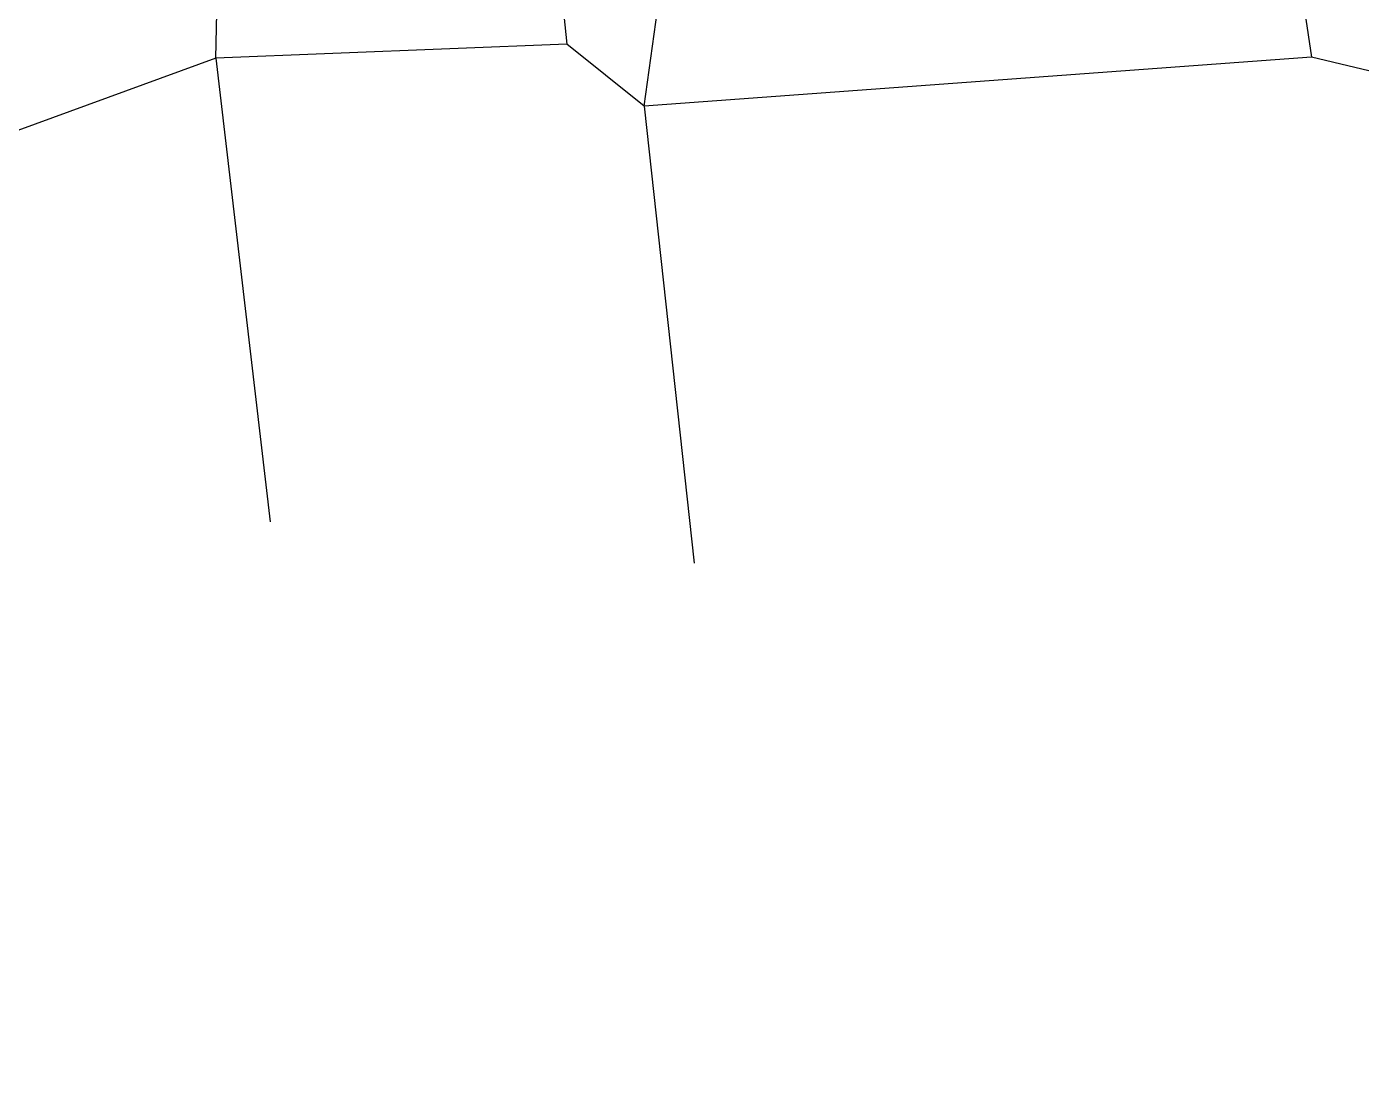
# Model space of a CAD drawing. Header units: metres. Extents: x 5050628 to 5051714, y 2427166 to 2427740.
# Drawn here: x 5051471.49 to 5051495.55, y 2427627.35 to 2427646.09 of the extents above; entities that cross this region are included whole.
import ezdxf

# ---------------------------------------------------------------- set-up
doc = ezdxf.new("R2010")
doc.units = ezdxf.units.M
doc.layers.add('LEVANTAMIENTO', color=253, linetype='Continuous', true_color=0xbebebe)

msp = doc.modelspace()

# ---------------------------------------------------------------- linework, layer by layer
at = {"layer": 'LEVANTAMIENTO'}
for points in [[(5051480.928, 2427648.674), (5051481.228, 2427645.772), (5051474.906, 2427645.516), (5051474.966, 2427648.254), (5051480.928, 2427648.674)], [(5051494.413, 2427647.155), (5051494.656, 2427645.535), (5051482.625, 2427644.653), (5051482.868, 2427646.385), (5051494.413, 2427647.155)], [(5051498.558, 2427644.607), (5051494.656, 2427645.535), (5051482.625, 2427644.653), (5051481.228, 2427645.772), (5051474.906, 2427645.516), (5051475.881, 2427637.165)], [(5051474.906, 2427645.516), (5051467.692, 2427642.89), (5051461.223, 2427635.454), (5051457.463, 2427634.594), (5051454.377, 2427631.617), (5051451.968, 2427627.217), (5051447.3, 2427623.261), (5051439.977, 2427617.143), (5051445.558, 2427610.903)], [(5051482.625, 2427644.653), (5051483.525, 2427636.42)]]:
    msp.add_lwpolyline(points, dxfattribs=at)

doc.saveas('drawing.dxf')
